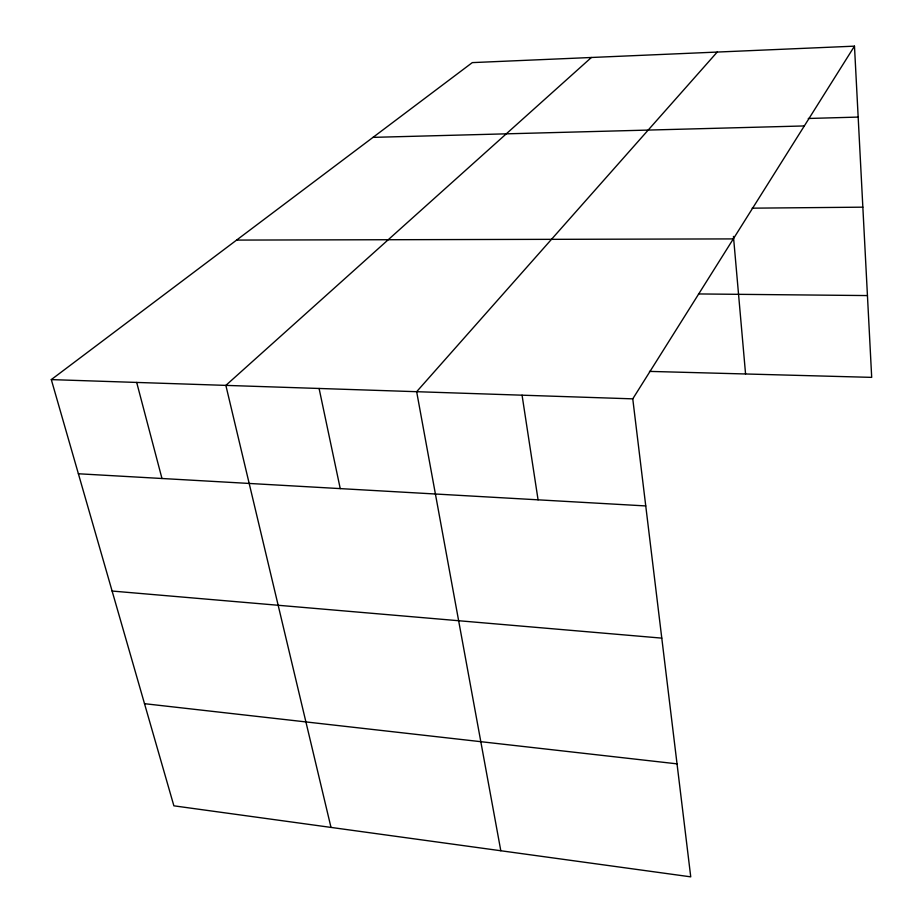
<?xml version="1.0" encoding="UTF-8"?>
<svg xmlns="http://www.w3.org/2000/svg" width="923" height="923" viewBox="0 0 923 923"><rect width="100%" height="100%" fill="white"/><g stroke="black" fill="none" stroke-linecap="round" stroke-linejoin="round"><path stroke-width="1.38" d="M632.763 398.851L854.479 46.15L472.299 62.614L51.307 379.607L173.882 805.825L690.739 876.85L632.763 398.851L51.307 379.607M717.217 52.069L416.654 391.698L500.808 850.752M591.401 57.48L225.858 385.387L330.999 827.412M808.271 118.479L858.171 117.083M373.03 137.365L804.325 125.943M752.176 208.171L862.855 207.167M236.611 240.084L733.312 238.907M698.515 293.941L867.447 295.568M649.469 371.392L871.693 377.369L854.479 46.15M78.386 473.764L645.754 505.931M112.11 591.043L661.779 638.128M144.507 703.684L677.032 763.852M136.685 382.434L161.975 478.506M319.093 388.468L340.241 488.613M522.06 395.182L538.074 499.828M733.45 236.415L745.565 373.977"/></g></svg>
